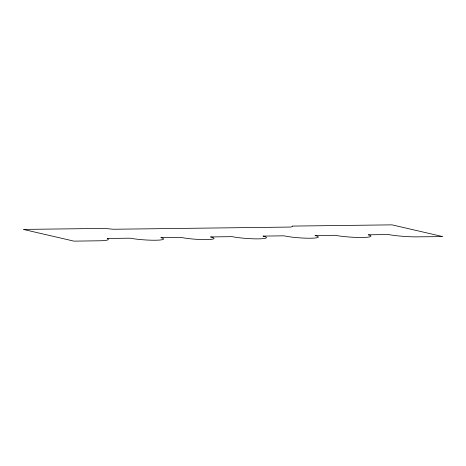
<?xml version="1.0" encoding="UTF-8"?>
<svg xmlns="http://www.w3.org/2000/svg" width="466" height="466" viewBox="0 0 466 466"><rect width="100%" height="100%" fill="white"/><g stroke="black" fill="none" stroke-linecap="round" stroke-linejoin="round"><path stroke-width="0.7" d="M292.625 226.086L291.104 227.053L113.483 229.249L104.157 228.416L23.3 229.418L74.001 241.143L98.402 240.794A22.415 2.575 4.1 0 0 107.25 238.47L130.119 238.19A19.601 2.254 4.1 0 0 155.97 240.223A19.601 2.254 4.1 0 0 160.869 237.631L181 237.38A18.494 2.126 4.1 0 0 206.63 239.6A18.494 2.126 4.1 0 0 210.568 236.926L232.243 236.658A19.479 2.237 4.1 0 0 258.863 238.854A19.479 2.237 4.1 0 0 262.993 236.093L284.155 235.831A18.809 2.161 4.1 0 0 310.251 238.225A18.809 2.161 4.1 0 0 314.981 235.54L335.112 235.295A20.9 2.4 4.1 0 0 362.513 237.485A20.9 2.4 4.1 0 0 368.291 234.794L388.423 234.544A22.415 2.575 4.1 0 0 417.909 236.845L442.7 236.582L391.999 224.857L292.625 226.086"/></g></svg>
